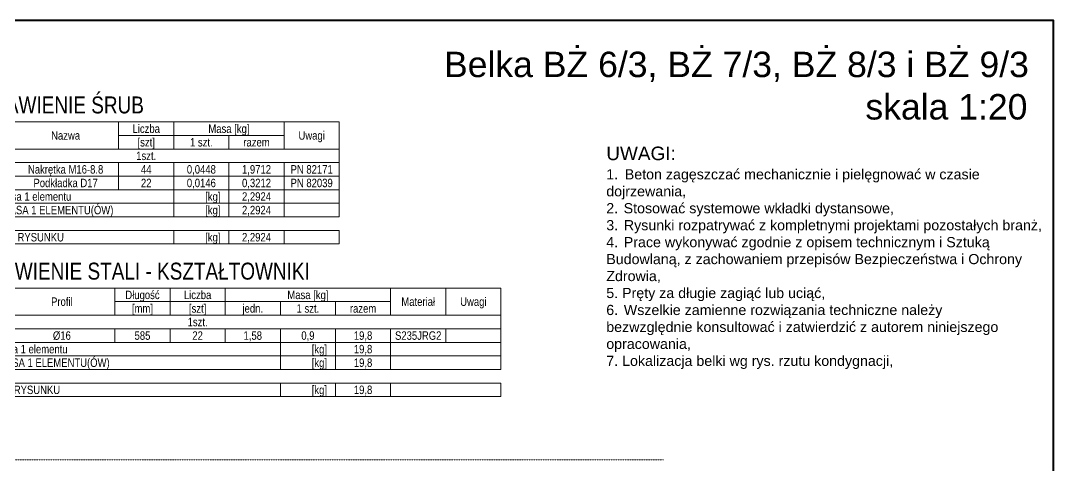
# Model space of a CAD drawing. Header units: millimetres. Extents: x 647 to 146539, y -131215 to 59.
# Drawn here: x 96770 to 101639, y -8730 to -6632 of the extents above; entities that cross this region are included whole.
import ezdxf
from ezdxf.enums import TextEntityAlignment as Align

# ---------------------------------------------------------------- set-up
doc = ezdxf.new("R2010")
doc.units = ezdxf.units.MM
doc.linetypes.add('DASHED', pattern=[0.75, 0.5, -0.25])
for name, color, linetype, lineweight in [('e-cad_cienkie', 4, 'Continuous', 9), ('e-cad_opisy', 2, 'Continuous', 18), ('G-Elementy konstrukcyjne', 1, 'Continuous', 40), ('G-Opisy', 2, 'Continuous', 18), ('G-Przerywana', 8, 'DASHED', 15), ('G-Ramka', 5, 'Continuous', 40)]:
    doc.layers.add(name, color=color, linetype=linetype, lineweight=lineweight)
doc.styles.add('Arial-GG', font='arial.ttf')
doc.styles.add('e-cad_1', font='arial.ttf')

msp = doc.modelspace()

# ---------------------------------------------------------------- linework, layer by layer
at = {"layer": 'e-cad_cienkie', "ltscale": 0.8}
for points in [[(96731.69, -7237.58), (97231.69, -7237.58), (97231.69, -7109.58), (96731.69, -7109.58)], [(97231.69, -7173.58), (97491.69, -7173.58), (97491.69, -7109.58), (97231.69, -7109.58)], [(97491.69, -7173.58), (98011.69, -7173.58), (98011.69, -7109.58), (97491.69, -7109.58)], [(98011.69, -7237.58), (98271.69, -7237.58), (98271.69, -7109.58), (98011.69, -7109.58)], [(97231.69, -7237.58), (97491.69, -7237.58), (97491.69, -7173.58), (97231.69, -7173.58)], [(97491.69, -7237.58), (97751.69, -7237.58), (97751.69, -7173.58), (97491.69, -7173.58)], [(97751.69, -7237.58), (98011.69, -7237.58), (98011.69, -7173.58), (97751.69, -7173.58)], [(96471.69, -7301.58), (98271.69, -7301.58), (98271.69, -7237.58), (96471.69, -7237.58)], [(96731.69, -7365.58), (97231.69, -7365.58), (97231.69, -7301.58), (96731.69, -7301.58)], [(97231.69, -7365.58), (97491.69, -7365.58), (97491.69, -7301.58), (97231.69, -7301.58)], [(97491.69, -7365.58), (97751.69, -7365.58), (97751.69, -7301.58), (97491.69, -7301.58)], [(97751.69, -7365.58), (98011.69, -7365.58), (98011.69, -7301.58), (97751.69, -7301.58)], [(98011.69, -7365.58), (98271.69, -7365.58), (98271.69, -7301.58), (98011.69, -7301.58)], [(96731.69, -7429.58), (97231.69, -7429.58), (97231.69, -7365.58), (96731.69, -7365.58)], [(97231.69, -7429.58), (97491.69, -7429.58), (97491.69, -7365.58), (97231.69, -7365.58)], [(97491.69, -7429.58), (97751.69, -7429.58), (97751.69, -7365.58), (97491.69, -7365.58)], [(97751.69, -7429.58), (98011.69, -7429.58), (98011.69, -7365.58), (97751.69, -7365.58)], [(98011.69, -7429.58), (98271.69, -7429.58), (98271.69, -7365.58), (98011.69, -7365.58)], [(96471.69, -7493.58), (97491.69, -7493.58), (97491.69, -7429.58), (96471.69, -7429.58)], [(97491.69, -7493.58), (97751.69, -7493.58), (97751.69, -7429.58), (97491.69, -7429.58)], [(97751.69, -7493.58), (98011.69, -7493.58), (98011.69, -7429.58), (97751.69, -7429.58)], [(98011.69, -7493.58), (98271.69, -7493.58), (98271.69, -7429.58), (98011.69, -7429.58)], [(96471.69, -7557.58), (97491.69, -7557.58), (97491.69, -7493.58), (96471.69, -7493.58)], [(97491.69, -7557.58), (97751.69, -7557.58), (97751.69, -7493.58), (97491.69, -7493.58)], [(97751.69, -7557.58), (98011.69, -7557.58), (98011.69, -7493.58), (97751.69, -7493.58)], [(98011.69, -7557.58), (98271.69, -7557.58), (98271.69, -7493.58), (98011.69, -7493.58)], [(96471.69, -7685.58), (97491.69, -7685.58), (97491.69, -7621.58), (96471.69, -7621.58)], [(97491.69, -7685.58), (97751.69, -7685.58), (97751.69, -7621.58), (97491.69, -7621.58)], [(97751.69, -7685.58), (98011.69, -7685.58), (98011.69, -7621.58), (97751.69, -7621.58)], [(98011.69, -7685.58), (98271.69, -7685.58), (98271.69, -7621.58), (98011.69, -7621.58)], [(96714.08, -8021.68), (97214.08, -8021.68), (97214.08, -7893.68), (96714.08, -7893.68)], [(97214.08, -7957.68), (97474.08, -7957.68), (97474.08, -7893.68), (97214.08, -7893.68)], [(97474.08, -7957.68), (97734.08, -7957.68), (97734.08, -7893.68), (97474.08, -7893.68)], [(97734.08, -7957.68), (98514.08, -7957.68), (98514.08, -7893.68), (97734.08, -7893.68)], [(98514.08, -8021.68), (98774.08, -8021.68), (98774.08, -7893.68), (98514.08, -7893.68)], [(98774.08, -8021.68), (99034.08, -8021.68), (99034.08, -7893.68), (98774.08, -7893.68)], [(97214.08, -8021.68), (97474.08, -8021.68), (97474.08, -7957.68), (97214.08, -7957.68)], [(97474.08, -8021.68), (97734.08, -8021.68), (97734.08, -7957.68), (97474.08, -7957.68)], [(97734.08, -8021.68), (97994.08, -8021.68), (97994.08, -7957.68), (97734.08, -7957.68)], [(97994.08, -8021.68), (98254.08, -8021.68), (98254.08, -7957.68), (97994.08, -7957.68)], [(98254.08, -8021.68), (98514.08, -8021.68), (98514.08, -7957.68), (98254.08, -7957.68)], [(96454.08, -8085.68), (99034.08, -8085.68), (99034.08, -8021.68), (96454.08, -8021.68)], [(96714.08, -8149.68), (97214.08, -8149.68), (97214.08, -8085.68), (96714.08, -8085.68)], [(97214.08, -8149.68), (97474.08, -8149.68), (97474.08, -8085.68), (97214.08, -8085.68)], [(97474.08, -8149.68), (97734.08, -8149.68), (97734.08, -8085.68), (97474.08, -8085.68)], [(97734.08, -8149.68), (97994.08, -8149.68), (97994.08, -8085.68), (97734.08, -8085.68)], [(97994.08, -8149.68), (98254.08, -8149.68), (98254.08, -8085.68), (97994.08, -8085.68)], [(98254.08, -8149.68), (98514.08, -8149.68), (98514.08, -8085.68), (98254.08, -8085.68)], [(98514.08, -8149.68), (98774.08, -8149.68), (98774.08, -8085.68), (98514.08, -8085.68)], [(98774.08, -8149.68), (99034.08, -8149.68), (99034.08, -8085.68), (98774.08, -8085.68)], [(96454.08, -8213.68), (97994.08, -8213.68), (97994.08, -8149.68), (96454.08, -8149.68)], [(97994.08, -8213.68), (98254.08, -8213.68), (98254.08, -8149.68), (97994.08, -8149.68)], [(98254.08, -8213.68), (98514.08, -8213.68), (98514.08, -8149.68), (98254.08, -8149.68)], [(98514.08, -8213.68), (99034.08, -8213.68), (99034.08, -8149.68), (98514.08, -8149.68)], [(96454.08, -8277.68), (97994.08, -8277.68), (97994.08, -8213.68), (96454.08, -8213.68)], [(97994.08, -8277.68), (98254.08, -8277.68), (98254.08, -8213.68), (97994.08, -8213.68)], [(98254.08, -8277.68), (98514.08, -8277.68), (98514.08, -8213.68), (98254.08, -8213.68)], [(98514.08, -8277.68), (99034.08, -8277.68), (99034.08, -8213.68), (98514.08, -8213.68)], [(96454.08, -8405.68), (97994.08, -8405.68), (97994.08, -8341.68), (96454.08, -8341.68)], [(97994.08, -8405.68), (98254.08, -8405.68), (98254.08, -8341.68), (97994.08, -8341.68)], [(98254.08, -8405.68), (98514.08, -8405.68), (98514.08, -8341.68), (98254.08, -8341.68)], [(98514.08, -8405.68), (99034.08, -8405.68), (99034.08, -8341.68), (98514.08, -8341.68)]]:
    msp.add_lwpolyline(points, close=True, dxfattribs=at)
at = {"layer": 'G-Przerywana', "ltscale": 0.05}
msp.add_line((99800.81, -8704.41), (94533.31, -8704.41), dxfattribs=at)
at = {"layer": 'G-Ramka', "color": 5}
msp.add_lwpolyline([(59757.36, -6631.74), (59757.36, -12171.74), (101638.55, -12171.74), (101638.55, -6631.74)], close=True, dxfattribs=at)

# ---------------------------------------------------------------- texts
at = {"layer": 'e-cad_opisy', "ltscale": 0.8, "style": 'e-cad_1', "width": 0.8}
for s, height, p in [('ZESTAWIENIE ŚRUB', 80, (96471.69, -7069.58)), ('Razem masa 1 elementu', 40, (96511.69, -7481.58)), ('RAZEM MASA 1 ELEMENTU(ÓW)', 40, (96511.69, -7545.58)), ('RAZEM NA RYSUNKU', 40, (96511.69, -7673.58)), ('ZESTAWIENIE STALI - KSZTAŁTOWNIKI', 80, (96454.08, -7853.68)), ('Razem masa 1 elementu', 40, (96494.08, -8201.68)), ('RAZEM MASA 1 ELEMENTU(ÓW)', 40, (96494.08, -8265.68)), ('RAZEM NA RYSUNKU', 40, (96494.08, -8393.68))]:
    msp.add_text(s, height=height, dxfattribs=at).set_placement(p)
for s, p in [('Nazwa', (96981.69, -7193.58)), ('Liczba', (97361.69, -7161.58)), ('Masa [kg]', (97751.69, -7161.58)), ('Uwagi', (98141.69, -7193.58)), ('[szt]', (97361.69, -7225.58)), ('1 szt.', (97621.69, -7225.58)), ('razem', (97881.69, -7225.58)), ('1szt.', (97361.69, -7289.58)), ('Nakrętka M16-8.8', (96981.69, -7353.58)), ('44', (97361.69, -7353.58)), ('0,0448', (97621.69, -7353.58)), ('1,9712', (97881.69, -7353.58)), ('PN 82171', (98141.69, -7353.58)), ('Podkładka D17', (96981.69, -7417.58)), ('22', (97361.69, -7417.58)), ('0,0146', (97621.69, -7417.58)), ('0,3212', (97881.69, -7417.58)), ('PN 82039', (98141.69, -7417.58)), ('2,2924', (97881.69, -7481.58)), ('2,2924', (97881.69, -7545.58)), ('2,2924', (97881.69, -7673.58)), ('Profil', (96964.08, -7977.68)), ('Długość', (97344.08, -7945.68)), ('Liczba', (97604.08, -7945.68)), ('Masa [kg]', (98124.08, -7945.68)), ('Materiał', (98644.08, -7977.68)), ('Uwagi', (98904.08, -7977.68)), ('[mm]', (97344.08, -8009.68)), ('[szt]', (97604.08, -8009.68)), ('jedn.', (97864.08, -8009.68)), ('1 szt.', (98124.08, -8009.68)), ('razem', (98384.08, -8009.68)), ('1szt.', (97604.08, -8073.68)), ('%%c16', (96964.08, -8137.68)), ('585', (97344.08, -8137.68)), ('22', (97604.08, -8137.68)), ('1,58', (97864.08, -8137.68)), ('0,9', (98124.08, -8137.68)), ('19,8', (98384.08, -8137.68)), ('S235JRG2', (98644.08, -8137.68)), ('19,8', (98384.08, -8201.68)), ('19,8', (98384.08, -8265.68)), ('19,8', (98384.08, -8393.68))]:
    msp.add_text(s, height=40, dxfattribs=at).set_placement(p, align=Align.CENTER)
for p in [(97711.69, -7481.58), (97711.69, -7545.58), (97711.69, -7673.58), (98214.08, -8201.68), (98214.08, -8265.68), (98214.08, -8393.68)]:
    msp.add_text('[kg]', height=40, dxfattribs=at).set_placement(p, align=Align.RIGHT)
at = {"layer": 'G-Elementy konstrukcyjne', "insert": (98568.05, -6578.15), "char_height": 120, "width": 3070.4919, "attachment_point": 1, "style": 'Arial-GG'}
msp.add_mtext('{\\W9.966;\\C2;           \\P\\W4.242; \\W1;Belka BŻ 6/3, BŻ 7/3, BŻ 8/3 i BŻ 9/3 \\W9.805;           \\P\\W9.381;     \\W1;skala 1:20\\H1.058x; }', dxfattribs=at)
at = {"layer": 'G-Opisy', "color": 2, "insert": (99530.76, -7226.02), "char_height": 80, "width": 1980.1884, "attachment_point": 1, "style": 'Arial-GG'}
msp.add_mtext('{\\H0.8x;UWAGI:\\P\\H0.75x;1.\\W1.684; \\W1;Beton zagęszczać mechanicznie i pielęgnować w czasie dojrzewania,\\P2.\\W1.398; \\W1;Stosować systemowe wkładki dystansowe,\\P3.\\W1.443; \\W1;Rysunki rozpatrywać z kompletnymi projektami pozostałych branż,\\P4.\\W1.428; \\W1;Prace wykonywać zgodnie z opisem technicznym i Sztuką Budowlaną, z zachowaniem przepisów Bezpieczeństwa i Ochrony Zdrowia,\\P5. Pręty za długie zagiąć lub uciąć,\\P6.\\W1.438; \\W1;Wszelkie zamienne rozwiązania techniczne należy bezwzględnie konsultować i zatwierdzić z autorem niniejszego opracowania,\\P7. Lokalizacja belki wg rys. rzutu kondygnacji,}', dxfattribs=at)

doc.saveas('drawing.dxf')
